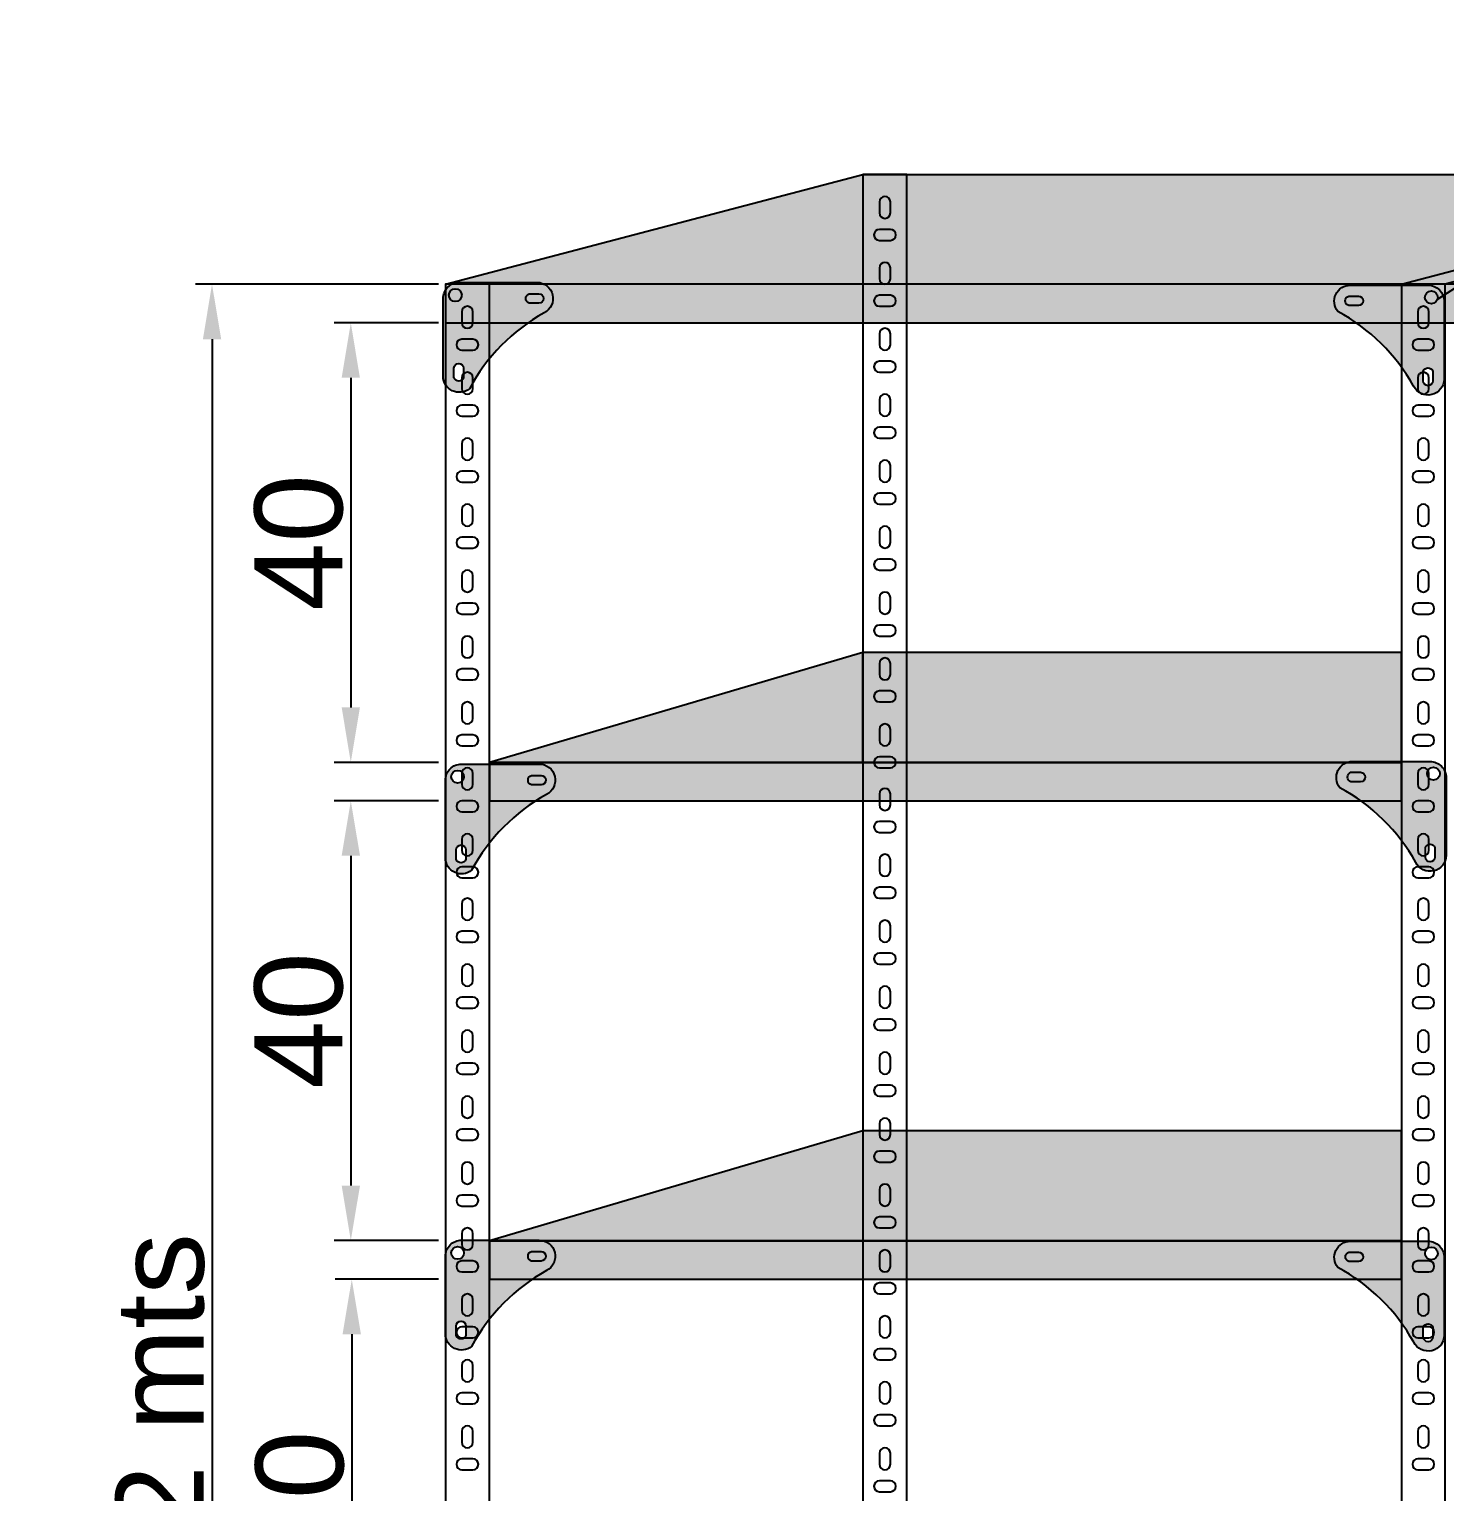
# Model space of a CAD drawing. Header units: millimetres. Extents: x 6614975 to 6624097, y 8742145 to 8746891.
# Drawn here: x 6615071.8 to 6615200.6, y 8746044.2 to 8746177.2 of the extents above; entities that cross this region are included whole.
import ezdxf
from ezdxf import colors
from ezdxf.entities.mleader import LeaderData, LeaderLine
from ezdxf.math import Vec2, Vec3

# ---------------------------------------------------------------- set-up
doc = ezdxf.new("R2010")
doc.units = ezdxf.units.MM
doc.styles.get("Standard").update_dxf_attribs({"font": 'arial.ttf'})
doc.dimstyles.new('ISO-25', dxfattribs={"dimtxt": 8, "dimasz": 5, "dimexe": 1.5, "dimexo": 0.625, "dimtad": 1, "dimtxsty": 'Standard', "dimcen": 2.5, "dimclrd": 1, "dimclre": 1, "dimclrt": 143, "dimadec": 0, "dimazin": 0, "dimtfac": 1, "dimtmove": 0, "dimatfit": 3, "dimfxl": 1, "dimarcsym": 0})

# ---------------------------------------------------------------- blocks, each defined once
blk = doc.blocks.new('*D182')
at = {"color": 1, "lineweight": -2, "transparency": 16777216}
for p, q in [((6615109.04, 8746154.02), (6615086.92, 8746154.02)), ((6615109.04, 8745954.02), (6615086.92, 8745954.02))]:
    blk.add_line(p, q, dxfattribs=at)
at = {"color": 1, "linetype": 'Continuous', "lineweight": -2, "transparency": 16777216}
blk.add_line((6615088.42, 8746149.02), (6615088.42, 8745959.02), dxfattribs=at)
at = {"color": 1, "transparency": 16777216}
for points in [[(6615087.59, 8746149.02), (6615089.26, 8746149.02), (6615088.42, 8746154.02)], [(6615087.59, 8745959.02), (6615089.26, 8745959.02), (6615088.42, 8745954.02)]]:
    blk.add_solid(points, dxfattribs=at)
at = {"layer": 'Defpoints', "color": 0, "transparency": 16777216}
for p in [(6615109.66, 8746154.02), (6615088.42, 8745954.02), (6615109.66, 8745954.02)]:
    blk.add_point(p, dxfattribs=at)
at = {"color": 143, "transparency": 16777216, "insert": (6615083.72, 8746054.02), "char_height": 8, "attachment_point": 5, "rotation": 90}
blk.add_mtext('2 mts', dxfattribs=at)
blk = doc.blocks.new('*D183')
at = {"color": 1, "lineweight": -2, "transparency": 16777216}
for p, q in [((6615109.04, 8746150.52), (6615099.55, 8746150.52)), ((6615109.04, 8746110.52), (6615099.55, 8746110.52))]:
    blk.add_line(p, q, dxfattribs=at)
at = {"color": 1, "linetype": 'Continuous', "lineweight": -2, "transparency": 16777216}
blk.add_line((6615101.05, 8746145.52), (6615101.05, 8746115.52), dxfattribs=at)
at = {"color": 1, "transparency": 16777216}
for points in [[(6615100.22, 8746145.52), (6615101.88, 8746145.52), (6615101.05, 8746150.52)], [(6615100.22, 8746115.52), (6615101.88, 8746115.52), (6615101.05, 8746110.52)]]:
    blk.add_solid(points, dxfattribs=at)
at = {"layer": 'Defpoints', "color": 0, "transparency": 16777216}
for p in [(6615109.66, 8746150.52), (6615101.05, 8746110.52), (6615109.66, 8746110.52)]:
    blk.add_point(p, dxfattribs=at)
at = {"color": 143, "transparency": 16777216, "insert": (6615096.34, 8746130.52), "char_height": 8, "attachment_point": 5, "rotation": 90}
blk.add_mtext('40', dxfattribs=at)
blk = doc.blocks.new('*D178')
at = {"color": 1, "lineweight": -2, "transparency": 16777216}
for p, q in [((6615109.04, 8746107.02), (6615099.55, 8746107.02)), ((6615109.04, 8746067.02), (6615099.55, 8746067.02))]:
    blk.add_line(p, q, dxfattribs=at)
at = {"color": 1, "linetype": 'Continuous', "lineweight": -2, "transparency": 16777216}
blk.add_line((6615101.05, 8746102.02), (6615101.05, 8746072.02), dxfattribs=at)
at = {"color": 1, "transparency": 16777216}
for points in [[(6615100.22, 8746102.02), (6615101.89, 8746102.02), (6615101.05, 8746107.02)], [(6615100.22, 8746072.02), (6615101.89, 8746072.02), (6615101.05, 8746067.02)]]:
    blk.add_solid(points, dxfattribs=at)
at = {"layer": 'Defpoints', "color": 0, "transparency": 16777216}
for p in [(6615109.66, 8746107.02), (6615101.05, 8746067.02), (6615109.66, 8746067.02)]:
    blk.add_point(p, dxfattribs=at)
at = {"color": 143, "transparency": 16777216, "insert": (6615096.34, 8746087.02), "char_height": 8, "attachment_point": 5, "rotation": 90}
blk.add_mtext('40', dxfattribs=at)
blk = doc.blocks.new('*D179')
at = {"color": 1, "lineweight": -2, "transparency": 16777216}
for p, q in [((6615109.04, 8746063.49), (6615099.64, 8746063.49)), ((6615109.04, 8746023.49), (6615099.64, 8746023.49))]:
    blk.add_line(p, q, dxfattribs=at)
at = {"color": 1, "linetype": 'Continuous', "lineweight": -2, "transparency": 16777216}
blk.add_line((6615101.14, 8746058.49), (6615101.14, 8746028.49), dxfattribs=at)
at = {"color": 1, "transparency": 16777216}
for points in [[(6615100.3, 8746058.49), (6615101.97, 8746058.49), (6615101.14, 8746063.49)], [(6615100.3, 8746028.49), (6615101.97, 8746028.49), (6615101.14, 8746023.49)]]:
    blk.add_solid(points, dxfattribs=at)
at = {"layer": 'Defpoints', "color": 0, "transparency": 16777216}
for p in [(6615109.66, 8746063.49), (6615101.14, 8746023.49), (6615109.66, 8746023.49)]:
    blk.add_point(p, dxfattribs=at)
at = {"color": 143, "transparency": 16777216, "insert": (6615096.43, 8746043.49), "char_height": 8, "attachment_point": 5, "rotation": 90}
blk.add_mtext('40', dxfattribs=at)
blk = doc.blocks.new('UNION-R')
at = {"true_color": 0x939598}
h = blk.add_hatch(color=252, dxfattribs=at)
h.dxf.hatch_style = 1
h.paths.add_polyline_path([(-8.1, 0.43, 0.631348), (-9.24, -1.96, -0.142591), (-2.34, -8.76, 0.79062), (0.43, -8.11), (0.43, -1.03, 0.414), (-1.04, 0.43)])
h.paths.add_polyline_path([(-1.31, -0.68, -1), (-0.15, -0.68, -1)], flags=16)
h.paths.add_polyline_path([(-7.37, -1.43), (-8.24, -1.43, -0.736995), (-8.24, -0.56), (-7.37, -0.56, -1)], flags=16)
h.paths.add_polyline_path([(-0.6, -7.41), (-0.6, -8.28, -1), (-1.47, -8.28), (-1.47, -7.41, -0.736995)], flags=16)
at = {"true_color": 0xffffff}
h = blk.add_hatch(color=7, dxfattribs=at)
h.dxf.hatch_style = 1
h.paths.add_polyline_path([(-8.1, 0.43, 0.631348), (-9.24, -1.96, -0.142591), (-2.34, -8.76, 0.79062), (0.43, -8.11), (0.43, -1.03, 0.414), (-1.04, 0.43)])
h.paths.add_polyline_path([(-7.37, -1.43), (-8.24, -1.43, -0.736995), (-8.24, -0.56), (-7.37, -0.56, -1)], flags=16)
h.paths.add_polyline_path([(-0.15, -0.68, -1), (-1.31, -0.68, -1)], flags=16)
h.paths.add_polyline_path([(-0.6, -7.41), (-0.6, -8.28, -1), (-1.47, -8.28), (-1.47, -7.41, -0.736995)], flags=16)
for points in [[(0.43, -8.11, -0.79062), (-2.34, -8.76, 0.142591), (-9.24, -1.96, -0.631348), (-8.1, 0.43), (-1.04, 0.43, -0.414214), (0.43, -1.04), (0.43, -8.11)], [(-7.37, -0.56, -1), (-7.37, -1.43), (-8.24, -1.43, -0.736995), (-8.24, -0.56), (-7.37, -0.56)], [(-0.6, -8.28, -1), (-1.47, -8.28), (-1.47, -7.41, -0.736995), (-0.6, -7.41), (-0.6, -8.28)]]:
    blk.add_lwpolyline(points, format="xyb")
blk.add_circle((-0.73, -0.68), 0.581)

msp = doc.modelspace()

# ---------------------------------------------------------------- hatches: boundary and pattern name
h = msp.add_hatch(color=8)
h.dxf.hatch_style = 1
h.paths.add_polyline_path([(6615200.66, 8746154.02), (6615238.712, 8746164.02), (6615151.66, 8746164.02), (6615147.66, 8746164.02), (6615109.66, 8746154.02)])
h = msp.add_hatch(color=8)
h.dxf.hatch_style = 1
h.paths.add_polyline_path([(6615287.66, 8746154.02), (6615325.712, 8746164.02), (6615238.66, 8746164.02), (6615234.66, 8746164.02), (6615196.66, 8746154.02)])
h = msp.add_hatch(color=8)
h.dxf.hatch_style = 1
h.paths.add_polyline_path([(6615109.66, 8746154.02), (6615109.66, 8746150.52), (6615200.66, 8746150.52), (6615200.66, 8746154.02)])
h = msp.add_hatch(color=8)
h.dxf.hatch_style = 1
h.paths.add_polyline_path([(6615196.66, 8746154.02), (6615196.66, 8746150.52), (6615287.66, 8746150.52), (6615287.66, 8746154.02)])
h = msp.add_hatch(color=8)
h.dxf.hatch_style = 1
h.paths.add_polyline_path([(6615147.66, 8746120.52), (6615113.66, 8746110.52), (6615196.66, 8746110.52), (6615196.66, 8746120.52)])
h = msp.add_hatch(color=8)
h.dxf.hatch_style = 1
h.paths.add_polyline_path([(6615196.66, 8746107.02), (6615196.66, 8746110.52), (6615113.66, 8746110.52), (6615113.66, 8746107.02)])
h = msp.add_hatch(color=8)
h.dxf.hatch_style = 1
h.paths.add_polyline_path([(6615147.66, 8746076.993), (6615113.66, 8746066.993), (6615196.66, 8746066.993), (6615196.66, 8746076.993)])
h = msp.add_hatch(color=8)
h.dxf.hatch_style = 1
h.paths.add_polyline_path([(6615196.66, 8746063.493), (6615196.66, 8746066.993), (6615113.66, 8746066.993), (6615113.66, 8746063.493)])

# ---------------------------------------------------------------- linework, layer by layer
for p, q in [((6615147.66, 8746164.02), (6615151.66, 8746164.02)), ((6615147.66, 8746110.52), (6615147.66, 8746120.52))]:
    msp.add_line(p, q)
for points in [[(6615238.712, 8746164.02), (6615200.66, 8746154.02), (6615109.66, 8746154.02), (6615147.66, 8746164.02), (6615151.66, 8746164.02), (6615242.712, 8746164.02)], [(6615325.712, 8746164.02), (6615287.66, 8746154.02), (6615196.66, 8746154.02), (6615234.66, 8746164.02), (6615238.66, 8746164.02), (6615325.712, 8746164.02)], [(6615147.66, 8746120.52), (6615113.66, 8746110.52), (6615196.66, 8746110.52), (6615196.66, 8746120.52), (6615147.66, 8746120.52)], [(6615147.66, 8746076.993), (6615113.66, 8746066.993), (6615196.66, 8746066.993), (6615196.66, 8746076.993), (6615147.66, 8746076.993)]]:
    msp.add_lwpolyline(points)
for points in [[(6615147.66, 8745964.02), (6615151.66, 8745964.02), (6615151.66, 8746164.02), (6615147.66, 8746164.02)], [(6615109.66, 8745954.02), (6615113.66, 8745954.02), (6615113.66, 8746154.02), (6615109.66, 8746154.02)], [(6615109.66, 8746150.52), (6615200.66, 8746150.52), (6615200.66, 8746154.02), (6615109.66, 8746154.02)], [(6615196.66, 8745954.02), (6615200.66, 8745954.02), (6615200.66, 8746154.02), (6615196.66, 8746154.02)], [(6615196.66, 8745954.02), (6615200.66, 8745954.02), (6615200.66, 8746154.02), (6615196.66, 8746154.02)], [(6615196.66, 8746150.52), (6615287.66, 8746150.52), (6615287.66, 8746154.02), (6615196.66, 8746154.02)], [(6615113.66, 8746107.02), (6615196.66, 8746107.02), (6615196.66, 8746110.52), (6615113.66, 8746110.52)], [(6615113.66, 8746063.493), (6615196.66, 8746063.493), (6615196.66, 8746066.993), (6615113.66, 8746066.993)]]:
    msp.add_lwpolyline(points, close=True)
for points in [[(6615149.16, 8746160.52, 1), (6615150.16, 8746160.52), (6615150.16, 8746161.52, 1), (6615149.16, 8746161.52)], [(6615149.16, 8746159.02, 1), (6615149.16, 8746158.02), (6615150.16, 8746158.02, 1), (6615150.16, 8746159.02)], [(6615149.16, 8746154.52, 1), (6615150.16, 8746154.52), (6615150.16, 8746155.52, 1), (6615149.16, 8746155.52)], [(6615149.16, 8746153.02, 1), (6615149.16, 8746152.02), (6615150.16, 8746152.02, 1), (6615150.16, 8746153.02)], [(6615111.16, 8746150.52, 1), (6615112.16, 8746150.52), (6615112.16, 8746151.52, 1), (6615111.16, 8746151.52)], [(6615198.16, 8746150.52, 1), (6615199.16, 8746150.52), (6615199.16, 8746151.52, 1), (6615198.16, 8746151.52)], [(6615198.16, 8746150.52, 1), (6615199.16, 8746150.52), (6615199.16, 8746151.52, 1), (6615198.16, 8746151.52)], [(6615149.16, 8746148.52, 1), (6615150.16, 8746148.52), (6615150.16, 8746149.52, 1), (6615149.16, 8746149.52)], [(6615111.16, 8746149.02, 1), (6615111.16, 8746148.02), (6615112.16, 8746148.02, 1), (6615112.16, 8746149.02)], [(6615198.16, 8746149.02, 1), (6615198.16, 8746148.02), (6615199.16, 8746148.02, 1), (6615199.16, 8746149.02)], [(6615198.16, 8746149.02, 1), (6615198.16, 8746148.02), (6615199.16, 8746148.02, 1), (6615199.16, 8746149.02)], [(6615111.16, 8746144.52, 1), (6615112.16, 8746144.52), (6615112.16, 8746145.52, 1), (6615111.16, 8746145.52)], [(6615149.16, 8746147.02, 1), (6615149.16, 8746146.02), (6615150.16, 8746146.02, 1), (6615150.16, 8746147.02)], [(6615198.16, 8746144.52, 1), (6615199.16, 8746144.52), (6615199.16, 8746145.52, 1), (6615198.16, 8746145.52)], [(6615198.16, 8746144.52, 1), (6615199.16, 8746144.52), (6615199.16, 8746145.52, 1), (6615198.16, 8746145.52)], [(6615149.16, 8746142.52, 1), (6615150.16, 8746142.52), (6615150.16, 8746143.52, 1), (6615149.16, 8746143.52)], [(6615111.16, 8746143.02, 1), (6615111.16, 8746142.02), (6615112.16, 8746142.02, 1), (6615112.16, 8746143.02)], [(6615198.16, 8746143.02, 1), (6615198.16, 8746142.02), (6615199.16, 8746142.02, 1), (6615199.16, 8746143.02)], [(6615198.16, 8746143.02, 1), (6615198.16, 8746142.02), (6615199.16, 8746142.02, 1), (6615199.16, 8746143.02)], [(6615149.16, 8746141.02, 1), (6615149.16, 8746140.02), (6615150.16, 8746140.02, 1), (6615150.16, 8746141.02)], [(6615111.16, 8746138.52, 1), (6615112.16, 8746138.52), (6615112.16, 8746139.52, 1), (6615111.16, 8746139.52)], [(6615198.16, 8746138.52, 1), (6615199.16, 8746138.52), (6615199.16, 8746139.52, 1), (6615198.16, 8746139.52)], [(6615198.16, 8746138.52, 1), (6615199.16, 8746138.52), (6615199.16, 8746139.52, 1), (6615198.16, 8746139.52)], [(6615111.16, 8746137.02, 1), (6615111.16, 8746136.02), (6615112.16, 8746136.02, 1), (6615112.16, 8746137.02)], [(6615149.16, 8746136.52, 1), (6615150.16, 8746136.52), (6615150.16, 8746137.52, 1), (6615149.16, 8746137.52)], [(6615198.16, 8746137.02, 1), (6615198.16, 8746136.02), (6615199.16, 8746136.02, 1), (6615199.16, 8746137.02)], [(6615198.16, 8746137.02, 1), (6615198.16, 8746136.02), (6615199.16, 8746136.02, 1), (6615199.16, 8746137.02)], [(6615149.16, 8746135.02, 1), (6615149.16, 8746134.02), (6615150.16, 8746134.02, 1), (6615150.16, 8746135.02)], [(6615111.16, 8746132.52, 1), (6615112.16, 8746132.52), (6615112.16, 8746133.52, 1), (6615111.16, 8746133.52)], [(6615198.16, 8746132.52, 1), (6615199.16, 8746132.52), (6615199.16, 8746133.52, 1), (6615198.16, 8746133.52)], [(6615198.16, 8746132.52, 1), (6615199.16, 8746132.52), (6615199.16, 8746133.52, 1), (6615198.16, 8746133.52)], [(6615149.16, 8746130.52, 1), (6615150.16, 8746130.52), (6615150.16, 8746131.52, 1), (6615149.16, 8746131.52)], [(6615111.16, 8746131.02, 1), (6615111.16, 8746130.02), (6615112.16, 8746130.02, 1), (6615112.16, 8746131.02)], [(6615198.16, 8746131.02, 1), (6615198.16, 8746130.02), (6615199.16, 8746130.02, 1), (6615199.16, 8746131.02)], [(6615198.16, 8746131.02, 1), (6615198.16, 8746130.02), (6615199.16, 8746130.02, 1), (6615199.16, 8746131.02)], [(6615149.16, 8746129.02, 1), (6615149.16, 8746128.02), (6615150.16, 8746128.02, 1), (6615150.16, 8746129.02)], [(6615111.16, 8746126.52, 1), (6615112.16, 8746126.52), (6615112.16, 8746127.52, 1), (6615111.16, 8746127.52)], [(6615198.16, 8746126.52, 1), (6615199.16, 8746126.52), (6615199.16, 8746127.52, 1), (6615198.16, 8746127.52)], [(6615198.16, 8746126.52, 1), (6615199.16, 8746126.52), (6615199.16, 8746127.52, 1), (6615198.16, 8746127.52)], [(6615111.16, 8746125.02, 1), (6615111.16, 8746124.02), (6615112.16, 8746124.02, 1), (6615112.16, 8746125.02)], [(6615149.16, 8746124.52, 1), (6615150.16, 8746124.52), (6615150.16, 8746125.52, 1), (6615149.16, 8746125.52)], [(6615198.16, 8746125.02, 1), (6615198.16, 8746124.02), (6615199.16, 8746124.02, 1), (6615199.16, 8746125.02)], [(6615198.16, 8746125.02, 1), (6615198.16, 8746124.02), (6615199.16, 8746124.02, 1), (6615199.16, 8746125.02)], [(6615149.16, 8746123.02, 1), (6615149.16, 8746122.02), (6615150.16, 8746122.02, 1), (6615150.16, 8746123.02)], [(6615111.16, 8746120.52, 1), (6615112.16, 8746120.52), (6615112.16, 8746121.52, 1), (6615111.16, 8746121.52)], [(6615198.16, 8746120.52, 1), (6615199.16, 8746120.52), (6615199.16, 8746121.52, 1), (6615198.16, 8746121.52)], [(6615198.16, 8746120.52, 1), (6615199.16, 8746120.52), (6615199.16, 8746121.52, 1), (6615198.16, 8746121.52)], [(6615149.16, 8746118.52, 1), (6615150.16, 8746118.52), (6615150.16, 8746119.52, 1), (6615149.16, 8746119.52)], [(6615111.16, 8746119.02, 1), (6615111.16, 8746118.02), (6615112.16, 8746118.02, 1), (6615112.16, 8746119.02)], [(6615198.16, 8746119.02, 1), (6615198.16, 8746118.02), (6615199.16, 8746118.02, 1), (6615199.16, 8746119.02)], [(6615198.16, 8746119.02, 1), (6615198.16, 8746118.02), (6615199.16, 8746118.02, 1), (6615199.16, 8746119.02)], [(6615149.16, 8746117.02, 1), (6615149.16, 8746116.02), (6615150.16, 8746116.02, 1), (6615150.16, 8746117.02)], [(6615111.16, 8746114.52, 1), (6615112.16, 8746114.52), (6615112.16, 8746115.52, 1), (6615111.16, 8746115.52)], [(6615198.16, 8746114.52, 1), (6615199.16, 8746114.52), (6615199.16, 8746115.52, 1), (6615198.16, 8746115.52)], [(6615198.16, 8746114.52, 1), (6615199.16, 8746114.52), (6615199.16, 8746115.52, 1), (6615198.16, 8746115.52)], [(6615111.16, 8746113.02, 1), (6615111.16, 8746112.02), (6615112.16, 8746112.02, 1), (6615112.16, 8746113.02)], [(6615149.16, 8746112.52, 1), (6615150.16, 8746112.52), (6615150.16, 8746113.52, 1), (6615149.16, 8746113.52)], [(6615198.16, 8746113.02, 1), (6615198.16, 8746112.02), (6615199.16, 8746112.02, 1), (6615199.16, 8746113.02)], [(6615198.16, 8746113.02, 1), (6615198.16, 8746112.02), (6615199.16, 8746112.02, 1), (6615199.16, 8746113.02)], [(6615149.16, 8746111.02, 1), (6615149.16, 8746110.02), (6615150.16, 8746110.02, 1), (6615150.16, 8746111.02)], [(6615111.16, 8746108.52, 1), (6615112.16, 8746108.52), (6615112.16, 8746109.52, 1), (6615111.16, 8746109.52)], [(6615198.16, 8746108.52, 1), (6615199.16, 8746108.52), (6615199.16, 8746109.52, 1), (6615198.16, 8746109.52)], [(6615198.16, 8746108.52, 1), (6615199.16, 8746108.52), (6615199.16, 8746109.52, 1), (6615198.16, 8746109.52)], [(6615149.16, 8746106.655, 1), (6615150.16, 8746106.655), (6615150.16, 8746107.655, 1), (6615149.16, 8746107.655)], [(6615111.16, 8746107.02, 1), (6615111.16, 8746106.02), (6615112.16, 8746106.02, 1), (6615112.16, 8746107.02)], [(6615198.16, 8746107.02, 1), (6615198.16, 8746106.02), (6615199.16, 8746106.02, 1), (6615199.16, 8746107.02)], [(6615198.16, 8746107.02, 1), (6615198.16, 8746106.02), (6615199.16, 8746106.02, 1), (6615199.16, 8746107.02)], [(6615149.16, 8746105.155, 1), (6615149.16, 8746104.155), (6615150.16, 8746104.155, 1), (6615150.16, 8746105.155)], [(6615111.16, 8746102.52, 1), (6615112.16, 8746102.52), (6615112.16, 8746103.52, 1), (6615111.16, 8746103.52)], [(6615198.16, 8746102.52, 1), (6615199.16, 8746102.52), (6615199.16, 8746103.52, 1), (6615198.16, 8746103.52)], [(6615198.16, 8746102.52, 1), (6615199.16, 8746102.52), (6615199.16, 8746103.52, 1), (6615198.16, 8746103.52)], [(6615149.16, 8746100.655, 1), (6615150.16, 8746100.655), (6615150.16, 8746101.655, 1), (6615149.16, 8746101.655)], [(6615111.16, 8746101.02, 1), (6615111.16, 8746100.02), (6615112.16, 8746100.02, 1), (6615112.16, 8746101.02)], [(6615198.16, 8746101.02, 1), (6615198.16, 8746100.02), (6615199.16, 8746100.02, 1), (6615199.16, 8746101.02)], [(6615198.16, 8746101.02, 1), (6615198.16, 8746100.02), (6615199.16, 8746100.02, 1), (6615199.16, 8746101.02)], [(6615111.16, 8746096.655, 1), (6615112.16, 8746096.655), (6615112.16, 8746097.655, 1), (6615111.16, 8746097.655)], [(6615149.16, 8746099.155, 1), (6615149.16, 8746098.155), (6615150.16, 8746098.155, 1), (6615150.16, 8746099.155)], [(6615198.16, 8746096.655, 1), (6615199.16, 8746096.655), (6615199.16, 8746097.655, 1), (6615198.16, 8746097.655)], [(6615198.16, 8746096.655, 1), (6615199.16, 8746096.655), (6615199.16, 8746097.655, 1), (6615198.16, 8746097.655)], [(6615149.16, 8746094.655, 1), (6615150.16, 8746094.655), (6615150.16, 8746095.655, 1), (6615149.16, 8746095.655)], [(6615111.16, 8746095.155, 1), (6615111.16, 8746094.155), (6615112.16, 8746094.155, 1), (6615112.16, 8746095.155)], [(6615198.16, 8746095.155, 1), (6615198.16, 8746094.155), (6615199.16, 8746094.155, 1), (6615199.16, 8746095.155)], [(6615198.16, 8746095.155, 1), (6615198.16, 8746094.155), (6615199.16, 8746094.155, 1), (6615199.16, 8746095.155)], [(6615149.16, 8746093.155, 1), (6615149.16, 8746092.155), (6615150.16, 8746092.155, 1), (6615150.16, 8746093.155)], [(6615111.16, 8746090.655, 1), (6615112.16, 8746090.655), (6615112.16, 8746091.655, 1), (6615111.16, 8746091.655)], [(6615198.16, 8746090.655, 1), (6615199.16, 8746090.655), (6615199.16, 8746091.655, 1), (6615198.16, 8746091.655)], [(6615198.16, 8746090.655, 1), (6615199.16, 8746090.655), (6615199.16, 8746091.655, 1), (6615198.16, 8746091.655)], [(6615149.16, 8746088.655, 1), (6615150.16, 8746088.655), (6615150.16, 8746089.655, 1), (6615149.16, 8746089.655)], [(6615111.16, 8746089.155, 1), (6615111.16, 8746088.155), (6615112.16, 8746088.155, 1), (6615112.16, 8746089.155)], [(6615198.16, 8746089.155, 1), (6615198.16, 8746088.155), (6615199.16, 8746088.155, 1), (6615199.16, 8746089.155)], [(6615198.16, 8746089.155, 1), (6615198.16, 8746088.155), (6615199.16, 8746088.155, 1), (6615199.16, 8746089.155)], [(6615111.16, 8746084.655, 1), (6615112.16, 8746084.655), (6615112.16, 8746085.655, 1), (6615111.16, 8746085.655)], [(6615149.16, 8746087.155, 1), (6615149.16, 8746086.155), (6615150.16, 8746086.155, 1), (6615150.16, 8746087.155)], [(6615198.16, 8746084.655, 1), (6615199.16, 8746084.655), (6615199.16, 8746085.655, 1), (6615198.16, 8746085.655)], [(6615198.16, 8746084.655, 1), (6615199.16, 8746084.655), (6615199.16, 8746085.655, 1), (6615198.16, 8746085.655)], [(6615149.16, 8746082.655, 1), (6615150.16, 8746082.655), (6615150.16, 8746083.655, 1), (6615149.16, 8746083.655)], [(6615111.16, 8746083.155, 1), (6615111.16, 8746082.155), (6615112.16, 8746082.155, 1), (6615112.16, 8746083.155)], [(6615198.16, 8746083.155, 1), (6615198.16, 8746082.155), (6615199.16, 8746082.155, 1), (6615199.16, 8746083.155)], [(6615198.16, 8746083.155, 1), (6615198.16, 8746082.155), (6615199.16, 8746082.155, 1), (6615199.16, 8746083.155)], [(6615149.16, 8746081.155, 1), (6615149.16, 8746080.155), (6615150.16, 8746080.155, 1), (6615150.16, 8746081.155)], [(6615111.16, 8746078.655, 1), (6615112.16, 8746078.655), (6615112.16, 8746079.655, 1), (6615111.16, 8746079.655)], [(6615198.16, 8746078.655, 1), (6615199.16, 8746078.655), (6615199.16, 8746079.655, 1), (6615198.16, 8746079.655)], [(6615198.16, 8746078.655, 1), (6615199.16, 8746078.655), (6615199.16, 8746079.655, 1), (6615198.16, 8746079.655)], [(6615149.16, 8746076.655, 1), (6615150.16, 8746076.655), (6615150.16, 8746077.655, 1), (6615149.16, 8746077.655)], [(6615111.16, 8746077.155, 1), (6615111.16, 8746076.155), (6615112.16, 8746076.155, 1), (6615112.16, 8746077.155)], [(6615198.16, 8746077.155, 1), (6615198.16, 8746076.155), (6615199.16, 8746076.155, 1), (6615199.16, 8746077.155)], [(6615198.16, 8746077.155, 1), (6615198.16, 8746076.155), (6615199.16, 8746076.155, 1), (6615199.16, 8746077.155)], [(6615111.16, 8746072.655, 1), (6615112.16, 8746072.655), (6615112.16, 8746073.655, 1), (6615111.16, 8746073.655)], [(6615149.16, 8746075.155, 1), (6615149.16, 8746074.155), (6615150.16, 8746074.155, 1), (6615150.16, 8746075.155)], [(6615198.16, 8746072.655, 1), (6615199.16, 8746072.655), (6615199.16, 8746073.655, 1), (6615198.16, 8746073.655)], [(6615198.16, 8746072.655, 1), (6615199.16, 8746072.655), (6615199.16, 8746073.655, 1), (6615198.16, 8746073.655)], [(6615149.16, 8746070.655, 1), (6615150.16, 8746070.655), (6615150.16, 8746071.655, 1), (6615149.16, 8746071.655)], [(6615111.16, 8746071.155, 1), (6615111.16, 8746070.155), (6615112.16, 8746070.155, 1), (6615112.16, 8746071.155)], [(6615198.16, 8746071.155, 1), (6615198.16, 8746070.155), (6615199.16, 8746070.155, 1), (6615199.16, 8746071.155)], [(6615198.16, 8746071.155, 1), (6615198.16, 8746070.155), (6615199.16, 8746070.155, 1), (6615199.16, 8746071.155)], [(6615149.16, 8746069.155, 1), (6615149.16, 8746068.155), (6615150.16, 8746068.155, 1), (6615150.16, 8746069.155)], [(6615111.16, 8746066.655, 1), (6615112.16, 8746066.655), (6615112.16, 8746067.655, 1), (6615111.16, 8746067.655)], [(6615198.16, 8746066.655, 1), (6615199.16, 8746066.655), (6615199.16, 8746067.655, 1), (6615198.16, 8746067.655)], [(6615198.16, 8746066.655, 1), (6615199.16, 8746066.655), (6615199.16, 8746067.655, 1), (6615198.16, 8746067.655)], [(6615111.16, 8746065.155, 1), (6615111.16, 8746064.155), (6615112.16, 8746064.155, 1), (6615112.16, 8746065.155)], [(6615149.16, 8746064.655, 1), (6615150.16, 8746064.655), (6615150.16, 8746065.655, 1), (6615149.16, 8746065.655)], [(6615198.16, 8746065.155, 1), (6615198.16, 8746064.155), (6615199.16, 8746064.155, 1), (6615199.16, 8746065.155)], [(6615198.16, 8746065.155, 1), (6615198.16, 8746064.155), (6615199.16, 8746064.155, 1), (6615199.16, 8746065.155)], [(6615149.16, 8746063.155, 1), (6615149.16, 8746062.155), (6615150.16, 8746062.155, 1), (6615150.16, 8746063.155)], [(6615111.16, 8746060.655, 1), (6615112.16, 8746060.655), (6615112.16, 8746061.655, 1), (6615111.16, 8746061.655)], [(6615198.16, 8746060.655, 1), (6615199.16, 8746060.655), (6615199.16, 8746061.655, 1), (6615198.16, 8746061.655)], [(6615198.16, 8746060.655, 1), (6615199.16, 8746060.655), (6615199.16, 8746061.655, 1), (6615198.16, 8746061.655)], [(6615149.16, 8746058.655, 1), (6615150.16, 8746058.655), (6615150.16, 8746059.655, 1), (6615149.16, 8746059.655)], [(6615111.16, 8746059.155, 1), (6615111.16, 8746058.155), (6615112.16, 8746058.155, 1), (6615112.16, 8746059.155)], [(6615198.16, 8746059.155, 1), (6615198.16, 8746058.155), (6615199.16, 8746058.155, 1), (6615199.16, 8746059.155)], [(6615198.16, 8746059.155, 1), (6615198.16, 8746058.155), (6615199.16, 8746058.155, 1), (6615199.16, 8746059.155)], [(6615149.16, 8746057.155, 1), (6615149.16, 8746056.155), (6615150.16, 8746056.155, 1), (6615150.16, 8746057.155)], [(6615111.16, 8746054.655, 1), (6615112.16, 8746054.655), (6615112.16, 8746055.655, 1), (6615111.16, 8746055.655)], [(6615198.16, 8746054.655, 1), (6615199.16, 8746054.655), (6615199.16, 8746055.655, 1), (6615198.16, 8746055.655)], [(6615198.16, 8746054.655, 1), (6615199.16, 8746054.655), (6615199.16, 8746055.655, 1), (6615198.16, 8746055.655)], [(6615111.16, 8746053.155, 1), (6615111.16, 8746052.155), (6615112.16, 8746052.155, 1), (6615112.16, 8746053.155)], [(6615149.16, 8746052.655, 1), (6615150.16, 8746052.655), (6615150.16, 8746053.655, 1), (6615149.16, 8746053.655)], [(6615198.16, 8746053.155, 1), (6615198.16, 8746052.155), (6615199.16, 8746052.155, 1), (6615199.16, 8746053.155)], [(6615198.16, 8746053.155, 1), (6615198.16, 8746052.155), (6615199.16, 8746052.155, 1), (6615199.16, 8746053.155)], [(6615149.16, 8746051.155, 1), (6615149.16, 8746050.155), (6615150.16, 8746050.155, 1), (6615150.16, 8746051.155)], [(6615111.16, 8746048.655, 1), (6615112.16, 8746048.655), (6615112.16, 8746049.655, 1), (6615111.16, 8746049.655)], [(6615198.16, 8746048.655, 1), (6615199.16, 8746048.655), (6615199.16, 8746049.655, 1), (6615198.16, 8746049.655)], [(6615198.16, 8746048.655, 1), (6615199.16, 8746048.655), (6615199.16, 8746049.655, 1), (6615198.16, 8746049.655)], [(6615149.16, 8746046.655, 1), (6615150.16, 8746046.655), (6615150.16, 8746047.655, 1), (6615149.16, 8746047.655)], [(6615111.16, 8746047.155, 1), (6615111.16, 8746046.155), (6615112.16, 8746046.155, 1), (6615112.16, 8746047.155)], [(6615198.16, 8746047.155, 1), (6615198.16, 8746046.155), (6615199.16, 8746046.155, 1), (6615199.16, 8746047.155)], [(6615198.16, 8746047.155, 1), (6615198.16, 8746046.155), (6615199.16, 8746046.155, 1), (6615199.16, 8746047.155)], [(6615149.16, 8746045.155, 1), (6615149.16, 8746044.155), (6615150.16, 8746044.155, 1), (6615150.16, 8746045.155)]]:
    msp.add_lwpolyline(points, format="xyb", close=True)

# ---------------------------------------------------------------- block references
at = {"color": 18, "lineweight": 211, "true_color": 0x000000, "rotation": 90}
for p in [(6615109.882, 8746153.764), (6615110.089, 8746109.941), (6615110.089, 8746066.618)]:
    msp.add_blockref('UNION-R', p, dxfattribs=at)
at = {"color": 18, "lineweight": 211, "true_color": 0x000000}
for p in [(6615200.118, 8746153.512), (6615200.312, 8746110.176), (6615200.125, 8746066.522)]:
    msp.add_blockref('UNION-R', p, dxfattribs=at)

# ---------------------------------------------------------------- dimensions: what is measured, and where the dimension line sits
dim = msp.add_linear_dim(base=(6615088.424, 8745954.02), p1=(6615109.66, 8746154.02), p2=(6615109.66, 8745954.02), angle=90, text='2 mts', dimstyle='ISO-25')
dim.commit()
dim.dimension.update_dxf_attribs({"geometry": '*D182', "text_midpoint": (6615083.717, 8746054.02)})
for base, p1, p2, picture, middle in [((6615101.051, 8746110.524), (6615109.66, 8746150.52), (6615109.66, 8746110.524), '*D183', (6615096.342, 8746130.522)), ((6615101.054, 8746067.02), (6615109.66, 8746107.02), (6615109.66, 8746067.02), '*D178', (6615096.344, 8746087.02)), ((6615101.137, 8746023.493), (6615109.66, 8746063.493), (6615109.66, 8746023.493), '*D179', (6615096.428, 8746043.493))]:
    dim = msp.add_linear_dim(base=base, p1=p1, p2=p2, angle=90, dimstyle='ISO-25')
    dim.commit()
    dim.dimension.update_dxf_attribs({"geometry": picture, "text_midpoint": middle})

# ---------------------------------------------------------------- leaders
at = {"color": 152, "true_color": 0x2776bb}
ml = msp.add_multileader_mtext('Standard', dxfattribs=at)
ml.set_content('ESCUADRA-U  :  UNION 1 mm. CINCADO 8 x 6 cm. UNIVERSAL', color=(39, 118, 187))
ml.set_leader_properties()
ml.build(insert=Vec2(0, 0))
ctx = ml.context
ctx.base_point, ctx.plane_origin = Vec3(6615242.778, 8746175.136), Vec3(6615196.66, 8746150.52)
notes = []
notes.append((ctx, [(0, (1, 1, 0), (6615234.778, 8746175.136), (1, 0), 8, [(0, [(6615196.66, 8746150.52)], 0, [])])]))
ctx.mtext.insert, ctx.mtext.flow_direction = Vec3(6615244.778, 8746177.17), 5
for ctx, leaders in notes:
    for number, flags, end, landing, length, lines in leaders:
        leader = LeaderData()
        leader.index, (leader.has_last_leader_line, leader.has_dogleg_vector, leader.attachment_direction) = number, flags
        leader.last_leader_point, leader.dogleg_vector, leader.dogleg_length = Vec3(end), Vec3(landing), length
        for number, points, colour, breaks in lines:
            line = LeaderLine()
            line.index, line.vertices, line.color, line.breaks = number, Vec3.list(points), colors.encode_raw_color(colour), breaks
            leader.lines.append(line)
        ctx.leaders.append(leader)

doc.saveas('drawing.dxf')
